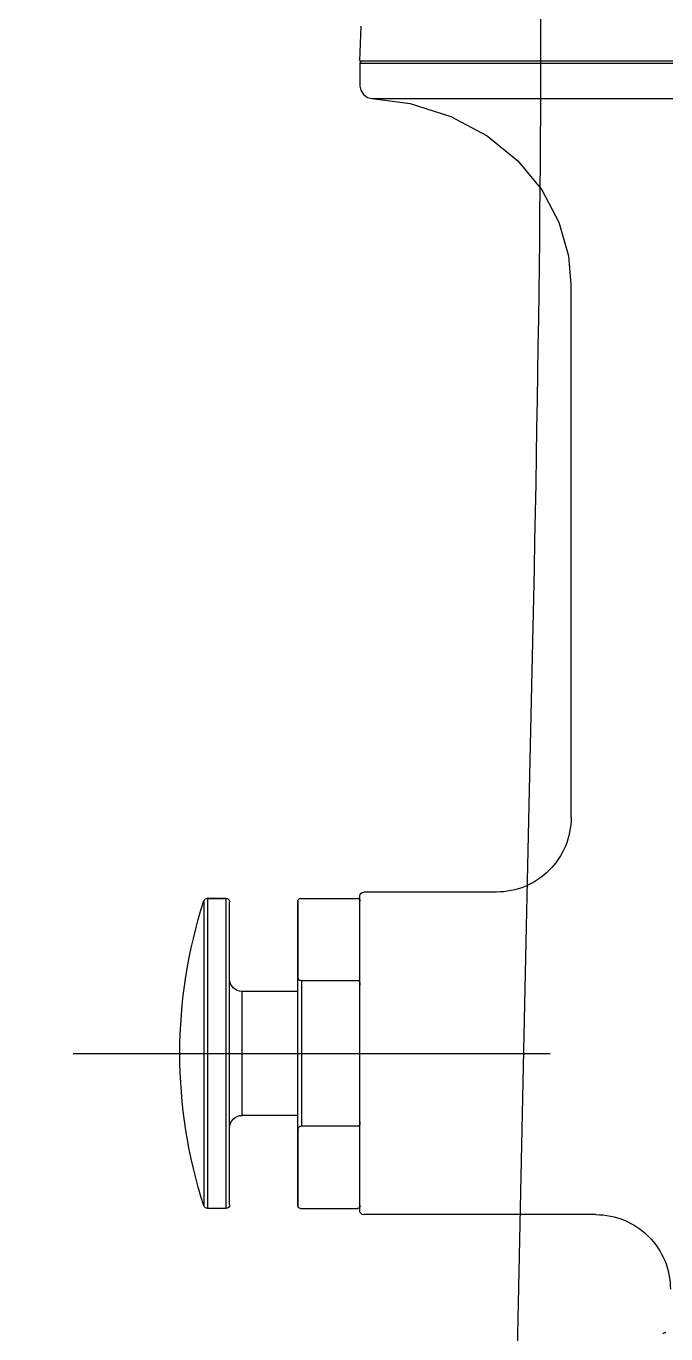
# Model space of a CAD drawing. Header units: millimetres. Extents: x 2213 to 82676, y 1050 to 28650.
# Drawn here: x 22485 to 22537.9, y 17236.8 to 17345 of the extents above; entities that cross this region are included whole.
import ezdxf

# ---------------------------------------------------------------- set-up
doc = ezdxf.new("R2010")
doc.units = ezdxf.units.MM
doc.header["$LTSCALE"] = 200
doc.linetypes.add('CENTERX2', pattern=[101.6, 63.5, -12.7, 12.7, -12.7])
doc.layers.add('A-FIX', color=5, linetype='Continuous')

# ---------------------------------------------------------------- blocks, each defined once
blk = doc.blocks.new('대변기 정면도')
at = {"linetype": 'Continuous'}
for p, q in [((15030.16, 31354.95), (15030.07, 31357.82)), ((15030.16, 31354.95), (14937.77, 31354.95)), ((14937.77, 31354.74), (15030.16, 31354.74)), ((15030.16, 31354.74), (15030.16, 31352.87)), ((15006.6, 31351.85), (14983.96, 31351.85)), ((15026.27, 31351.84), (15006.6, 31351.85)), ((15029.18, 31351.84), (15026.27, 31351.84)), ((15029.55, 31351.93), (15029.18, 31351.84)), ((15012.71, 31336.47), (15012.71, 31292.33)), ((15012.71, 31336.47), (15012.71, 31336.46)), ((15012.71, 31336.46), (15012.71, 31336.46)), ((15018.86, 31286.17), (15029.85, 31286.17)), ((15018.86, 31286.17), (15029.85, 31286.17)), ((15030.16, 31259.78), (15030.16, 31285.86)), ((15035.08, 31285.65), (15030.36, 31285.65)), ((15041.24, 31285.65), (15041.24, 31259.99)), ((15041.24, 31285.65), (15042.76, 31285.65)), ((15042.76, 31285.65), (15041.24, 31285.65)), ((15042.76, 31285.65), (15042.76, 31259.99)), ((15035.29, 31260.2), (15035.29, 31285.45)), ((15035.29, 31285.44), (15035.29, 31279.05)), ((15040.94, 31260.3), (15040.94, 31285.35)), ((15043.06, 31285.44), (15043.06, 31260.2)), ((15034.98, 31278.84), (15030.24, 31278.84)), ((15035.04, 31278.86), (15034.98, 31278.84)), ((15034.98, 31266.81), (15034.98, 31278.84)), ((15035.13, 31278.89), (15035.04, 31278.86)), ((15035.29, 31277.95), (15039.91, 31277.95)), ((15039.91, 31267.69), (15039.91, 31277.95)), ((15035.29, 31267.69), (15039.91, 31267.69)), ((15030.24, 31266.81), (15034.98, 31266.81)), ((15034.98, 31266.81), (15035.13, 31266.76)), ((15035.29, 31266.59), (15035.29, 31260.24)), ((15035.08, 31259.99), (15030.36, 31259.99)), ((15041.24, 31259.99), (15042.76, 31259.99)), ((15010.65, 31259.48), (15029.85, 31259.48)), ((15010.65, 31259.48), (15029.85, 31259.48))]:
    blk.add_line(p, q, dxfattribs=at)
at = {"linetype": 'CENTERX2', "ltscale": 100}
blk.add_line((15053.89, 31272.82), (15014.42, 31272.82), dxfattribs=at)
at = {"linetype": 'Continuous'}
for points in [[(15030.16, 31352.87), (15030.09, 31352.52), (15029.88, 31352.17), (15029.55, 31351.93)], [(15029.18, 31351.84), (15026.02, 31351.43), (15022.64, 31350.36), (15019.64, 31348.75), (15017.11, 31346.69), (15015.11, 31344.27), (15013.71, 31341.61), (15012.91, 31338.83), (15012.71, 31336.46)], [(15030.24, 31278.84), (15030.24, 31278.84), (15030.24, 31278.83), (15030.24, 31278.83), (15030.24, 31278.83), (15030.24, 31278.83), (15030.24, 31278.83), (15030.24, 31278.82), (15030.23, 31278.82), (15030.23, 31278.82), (15030.23, 31278.82), (15030.23, 31278.82), (15030.23, 31278.81), (15030.23, 31278.81), (15030.23, 31278.81), (15030.23, 31278.81), (15030.22, 31278.81), (15030.22, 31278.8), (15030.22, 31278.8), (15030.22, 31278.8), (15030.22, 31278.8), (15030.22, 31278.79), (15030.22, 31278.79), (15030.22, 31278.79), (15030.22, 31278.79), (15030.22, 31278.79), (15030.21, 31278.78), (15030.21, 31278.78), (15030.21, 31278.78), (15030.21, 31278.78), (15030.21, 31278.78), (15030.21, 31278.77), (15030.21, 31278.77), (15030.21, 31278.77), (15030.21, 31278.77), (15030.21, 31278.76), (15030.2, 31278.76), (15030.2, 31278.76), (15030.2, 31278.76), (15030.2, 31278.76), (15030.2, 31278.75), (15030.2, 31278.75), (15030.2, 31278.75), (15030.2, 31278.75), (15030.2, 31278.74), (15030.2, 31278.74), (15030.2, 31278.74), (15030.2, 31278.74), (15030.2, 31278.73), (15030.19, 31278.73), (15030.19, 31278.73), (15030.19, 31278.73), (15030.19, 31278.73), (15030.19, 31278.72), (15030.19, 31278.72), (15030.19, 31278.72), (15030.19, 31278.72), (15030.19, 31278.71), (15030.19, 31278.71), (15030.19, 31278.71), (15030.19, 31278.71), (15030.19, 31278.7), (15030.19, 31278.7), (15030.18, 31278.7), (15030.18, 31278.7), (15030.18, 31278.7), (15030.18, 31278.69), (15030.18, 31278.69), (15030.18, 31278.69), (15030.18, 31278.69), (15030.18, 31278.68), (15030.18, 31278.68), (15030.18, 31278.68), (15030.18, 31278.68), (15030.18, 31278.67), (15030.18, 31278.67), (15030.18, 31278.67), (15030.18, 31278.67), (15030.18, 31278.67), (15030.18, 31278.66), (15030.17, 31278.66), (15030.17, 31278.66), (15030.17, 31278.66), (15030.17, 31278.65), (15030.17, 31278.65), (15030.17, 31278.65), (15030.17, 31278.65), (15030.17, 31278.64), (15030.17, 31278.64), (15030.17, 31278.64), (15030.17, 31278.64), (15030.17, 31278.63), (15030.17, 31278.63), (15030.17, 31278.63), (15030.17, 31278.63), (15030.17, 31278.63), (15030.17, 31278.62), (15030.17, 31278.62), (15030.17, 31278.62), (15030.17, 31278.62), (15030.17, 31278.61), (15030.17, 31278.61), (15030.17, 31278.61), (15030.17, 31278.61), (15030.16, 31278.6), (15030.16, 31278.6), (15030.16, 31278.6), (15030.16, 31278.6), (15030.16, 31278.59), (15030.16, 31278.59), (15030.16, 31278.59), (15030.16, 31278.59), (15030.16, 31278.58), (15030.16, 31278.58), (15030.16, 31278.58), (15030.16, 31278.58), (15030.16, 31278.57), (15030.16, 31278.57), (15030.16, 31278.57), (15030.16, 31278.57), (15030.16, 31278.57), (15030.16, 31278.56), (15030.16, 31278.56), (15030.16, 31278.56), (15030.16, 31278.56), (15030.16, 31278.55), (15030.16, 31278.55), (15030.16, 31278.55), (15030.16, 31278.55), (15030.16, 31278.54), (15030.16, 31278.54), (15030.16, 31278.54), (15030.16, 31278.54), (15030.16, 31278.53), (15030.16, 31278.53), (15030.16, 31278.53), (15030.16, 31278.53), (15030.16, 31278.52), (15030.16, 31278.52), (15030.16, 31278.52), (15030.16, 31278.52), (15030.16, 31278.51), (15030.16, 31278.51), (15030.16, 31278.51), (15030.16, 31278.51), (15030.16, 31278.51), (15030.16, 31278.5), (15030.16, 31278.5), (15030.16, 31278.5), (15030.16, 31278.5), (15030.16, 31278.49), (15030.16, 31278.49), (15030.16, 31278.49), (15030.16, 31278.49), (15030.16, 31278.48), (15030.16, 31278.48), (15030.16, 31278.48), (15030.16, 31278.48), (15030.16, 31278.47), (15030.16, 31278.47)], [(15035.29, 31279.05), (15035.29, 31279.05), (15035.29, 31279.04), (15035.29, 31279.04), (15035.29, 31279.04), (15035.29, 31279.04), (15035.29, 31279.04), (15035.29, 31279.04), (15035.29, 31279.04), (15035.29, 31279.03), (15035.29, 31279.03), (15035.29, 31279.03), (15035.29, 31279.03), (15035.29, 31279.03), (15035.29, 31279.03), (15035.29, 31279.03), (15035.29, 31279.02), (15035.29, 31279.02), (15035.29, 31279.02), (15035.29, 31279.02), (15035.28, 31279.02), (15035.28, 31279.02), (15035.28, 31279.02), (15035.28, 31279.01), (15035.28, 31279.01), (15035.28, 31279.01), (15035.28, 31279.01), (15035.28, 31279.01), (15035.28, 31279.01), (15035.28, 31279.01), (15035.28, 31279), (15035.28, 31279), (15035.28, 31279), (15035.28, 31279), (15035.28, 31279), (15035.28, 31279), (15035.28, 31279), (15035.27, 31278.99), (15035.27, 31278.99), (15035.27, 31278.99), (15035.27, 31278.99), (15035.27, 31278.99), (15035.27, 31278.99), (15035.27, 31278.99), (15035.27, 31278.99), (15035.27, 31278.98), (15035.27, 31278.98), (15035.27, 31278.98), (15035.27, 31278.98), (15035.26, 31278.98), (15035.26, 31278.98), (15035.26, 31278.98), (15035.26, 31278.97), (15035.26, 31278.97), (15035.26, 31278.97), (15035.26, 31278.97), (15035.26, 31278.97), (15035.26, 31278.97), (15035.26, 31278.97), (15035.26, 31278.97), (15035.25, 31278.97), (15035.25, 31278.96), (15035.25, 31278.96), (15035.25, 31278.96), (15035.25, 31278.96), (15035.25, 31278.96), (15035.25, 31278.96), (15035.25, 31278.96), (15035.25, 31278.96), (15035.25, 31278.95), (15035.24, 31278.95), (15035.24, 31278.95), (15035.24, 31278.95), (15035.24, 31278.95), (15035.24, 31278.95), (15035.24, 31278.95), (15035.24, 31278.95), (15035.24, 31278.95), (15035.24, 31278.95), (15035.23, 31278.94), (15035.23, 31278.94), (15035.23, 31278.94), (15035.23, 31278.94), (15035.23, 31278.94), (15035.23, 31278.94), (15035.23, 31278.94), (15035.23, 31278.94), (15035.22, 31278.94), (15035.22, 31278.94), (15035.22, 31278.94), (15035.22, 31278.93), (15035.22, 31278.93), (15035.22, 31278.93), (15035.22, 31278.93), (15035.22, 31278.93), (15035.22, 31278.93), (15035.21, 31278.93), (15035.21, 31278.93), (15035.21, 31278.93), (15035.21, 31278.93), (15035.21, 31278.93), (15035.21, 31278.92), (15035.21, 31278.92), (15035.21, 31278.92), (15035.2, 31278.92), (15035.2, 31278.92), (15035.2, 31278.92), (15035.2, 31278.92), (15035.2, 31278.92), (15035.2, 31278.92), (15035.2, 31278.92), (15035.19, 31278.92), (15035.19, 31278.92), (15035.19, 31278.92), (15035.19, 31278.92), (15035.19, 31278.91), (15035.19, 31278.91), (15035.19, 31278.91), (15035.19, 31278.91), (15035.18, 31278.91), (15035.18, 31278.91), (15035.18, 31278.91), (15035.18, 31278.91), (15035.18, 31278.91), (15035.18, 31278.91), (15035.18, 31278.91), (15035.17, 31278.91), (15035.17, 31278.91), (15035.17, 31278.91), (15035.17, 31278.9), (15035.17, 31278.9), (15035.17, 31278.9), (15035.17, 31278.9), (15035.17, 31278.9), (15035.16, 31278.9), (15035.16, 31278.9), (15035.16, 31278.9), (15035.16, 31278.9), (15035.16, 31278.9), (15035.16, 31278.9), (15035.16, 31278.9), (15035.15, 31278.9), (15035.15, 31278.9), (15035.15, 31278.9), (15035.15, 31278.9), (15035.15, 31278.9), (15035.15, 31278.89), (15035.15, 31278.89), (15035.14, 31278.89), (15035.14, 31278.89), (15035.14, 31278.89), (15035.14, 31278.89), (15035.14, 31278.89), (15035.14, 31278.89), (15035.14, 31278.89), (15035.13, 31278.89), (15035.13, 31278.89), (15035.13, 31278.89), (15035.13, 31278.89), (15035.13, 31278.89)], [(15030.16, 31267.17), (15030.16, 31267.17), (15030.16, 31267.17), (15030.16, 31267.16), (15030.16, 31267.16), (15030.16, 31267.16), (15030.16, 31267.16), (15030.16, 31267.16), (15030.16, 31267.15), (15030.16, 31267.15), (15030.16, 31267.15), (15030.16, 31267.15), (15030.16, 31267.14), (15030.16, 31267.14), (15030.16, 31267.14), (15030.16, 31267.14), (15030.16, 31267.13), (15030.16, 31267.13), (15030.16, 31267.13), (15030.16, 31267.13), (15030.16, 31267.12), (15030.16, 31267.12), (15030.16, 31267.12), (15030.16, 31267.12), (15030.16, 31267.11), (15030.16, 31267.11), (15030.16, 31267.11), (15030.16, 31267.11), (15030.16, 31267.1), (15030.16, 31267.1), (15030.16, 31267.1), (15030.16, 31267.1), (15030.16, 31267.1), (15030.16, 31267.09), (15030.16, 31267.09), (15030.16, 31267.09), (15030.16, 31267.09), (15030.16, 31267.08), (15030.16, 31267.08), (15030.16, 31267.08), (15030.16, 31267.08), (15030.16, 31267.07), (15030.16, 31267.07), (15030.16, 31267.07), (15030.16, 31267.07), (15030.16, 31267.06), (15030.16, 31267.06), (15030.16, 31267.06), (15030.16, 31267.06), (15030.16, 31267.05), (15030.16, 31267.05), (15030.16, 31267.05), (15030.16, 31267.05), (15030.16, 31267.05), (15030.16, 31267.04), (15030.16, 31267.04), (15030.17, 31267.04), (15030.17, 31267.04), (15030.17, 31267.03), (15030.17, 31267.03), (15030.17, 31267.03), (15030.17, 31267.03), (15030.17, 31267.02), (15030.17, 31267.02), (15030.17, 31267.02), (15030.17, 31267.02), (15030.17, 31267.01), (15030.17, 31267.01), (15030.17, 31267.01), (15030.17, 31267.01), (15030.17, 31267), (15030.17, 31267), (15030.17, 31267), (15030.17, 31267), (15030.17, 31267), (15030.17, 31266.99), (15030.17, 31266.99), (15030.17, 31266.99), (15030.17, 31266.99), (15030.17, 31266.98), (15030.18, 31266.98), (15030.18, 31266.98), (15030.18, 31266.98), (15030.18, 31266.97), (15030.18, 31266.97), (15030.18, 31266.97), (15030.18, 31266.97), (15030.18, 31266.96), (15030.18, 31266.96), (15030.18, 31266.96), (15030.18, 31266.96), (15030.18, 31266.96), (15030.18, 31266.95), (15030.18, 31266.95), (15030.18, 31266.95), (15030.18, 31266.95), (15030.18, 31266.94), (15030.19, 31266.94), (15030.19, 31266.94), (15030.19, 31266.94), (15030.19, 31266.93), (15030.19, 31266.93), (15030.19, 31266.93), (15030.19, 31266.93), (15030.19, 31266.93), (15030.19, 31266.92), (15030.19, 31266.92), (15030.19, 31266.92), (15030.19, 31266.92), (15030.19, 31266.91), (15030.19, 31266.91), (15030.2, 31266.91), (15030.2, 31266.91), (15030.2, 31266.9), (15030.2, 31266.9), (15030.2, 31266.9), (15030.2, 31266.9), (15030.2, 31266.9), (15030.2, 31266.89), (15030.2, 31266.89), (15030.2, 31266.89), (15030.2, 31266.89), (15030.2, 31266.88), (15030.2, 31266.88), (15030.21, 31266.88), (15030.21, 31266.88), (15030.21, 31266.88), (15030.21, 31266.87), (15030.21, 31266.87), (15030.21, 31266.87), (15030.21, 31266.87), (15030.21, 31266.86), (15030.21, 31266.86), (15030.21, 31266.86), (15030.22, 31266.86), (15030.22, 31266.86), (15030.22, 31266.85), (15030.22, 31266.85), (15030.22, 31266.85), (15030.22, 31266.85), (15030.22, 31266.84), (15030.22, 31266.84), (15030.22, 31266.84), (15030.22, 31266.84), (15030.23, 31266.84), (15030.23, 31266.83), (15030.23, 31266.83), (15030.23, 31266.83), (15030.23, 31266.83), (15030.23, 31266.83), (15030.23, 31266.82), (15030.23, 31266.82), (15030.24, 31266.82), (15030.24, 31266.82), (15030.24, 31266.82), (15030.24, 31266.81), (15030.24, 31266.81), (15030.24, 31266.81), (15030.24, 31266.81), (15030.24, 31266.81)], [(15035.13, 31266.76), (15035.13, 31266.76), (15035.13, 31266.76), (15035.13, 31266.75), (15035.13, 31266.75), (15035.14, 31266.75), (15035.14, 31266.75), (15035.14, 31266.75), (15035.14, 31266.75), (15035.14, 31266.75), (15035.14, 31266.75), (15035.14, 31266.75), (15035.15, 31266.75), (15035.15, 31266.75), (15035.15, 31266.75), (15035.15, 31266.75), (15035.15, 31266.75), (15035.15, 31266.75), (15035.15, 31266.75), (15035.16, 31266.75), (15035.16, 31266.75), (15035.16, 31266.75), (15035.16, 31266.75), (15035.16, 31266.75), (15035.16, 31266.74), (15035.16, 31266.74), (15035.17, 31266.74), (15035.17, 31266.74), (15035.17, 31266.74), (15035.17, 31266.74), (15035.17, 31266.74), (15035.17, 31266.74), (15035.17, 31266.74), (15035.17, 31266.74), (15035.18, 31266.74), (15035.18, 31266.74), (15035.18, 31266.74), (15035.18, 31266.74), (15035.18, 31266.74), (15035.18, 31266.73), (15035.18, 31266.73), (15035.18, 31266.73), (15035.19, 31266.73), (15035.19, 31266.73), (15035.19, 31266.73), (15035.19, 31266.73), (15035.19, 31266.73), (15035.19, 31266.73), (15035.19, 31266.73), (15035.2, 31266.73), (15035.2, 31266.73), (15035.2, 31266.72), (15035.2, 31266.72), (15035.2, 31266.72), (15035.2, 31266.72), (15035.2, 31266.72), (15035.2, 31266.72), (15035.21, 31266.72), (15035.21, 31266.72), (15035.21, 31266.72), (15035.21, 31266.72), (15035.21, 31266.72), (15035.21, 31266.72), (15035.21, 31266.71), (15035.21, 31266.71), (15035.22, 31266.71), (15035.22, 31266.71), (15035.22, 31266.71), (15035.22, 31266.71), (15035.22, 31266.71), (15035.22, 31266.71), (15035.22, 31266.71), (15035.22, 31266.71), (15035.23, 31266.7), (15035.23, 31266.7), (15035.23, 31266.7), (15035.23, 31266.7), (15035.23, 31266.7), (15035.23, 31266.7), (15035.23, 31266.7), (15035.23, 31266.7), (15035.24, 31266.7), (15035.24, 31266.69), (15035.24, 31266.69), (15035.24, 31266.69), (15035.24, 31266.69), (15035.24, 31266.69), (15035.24, 31266.69), (15035.24, 31266.69), (15035.24, 31266.69), (15035.25, 31266.69), (15035.25, 31266.68), (15035.25, 31266.68), (15035.25, 31266.68), (15035.25, 31266.68), (15035.25, 31266.68), (15035.25, 31266.68), (15035.25, 31266.68), (15035.25, 31266.68), (15035.25, 31266.68), (15035.26, 31266.67), (15035.26, 31266.67), (15035.26, 31266.67), (15035.26, 31266.67), (15035.26, 31266.67), (15035.26, 31266.67), (15035.26, 31266.67), (15035.26, 31266.67), (15035.26, 31266.66), (15035.26, 31266.66), (15035.27, 31266.66), (15035.27, 31266.66), (15035.27, 31266.66), (15035.27, 31266.66), (15035.27, 31266.66), (15035.27, 31266.66), (15035.27, 31266.65), (15035.27, 31266.65), (15035.27, 31266.65), (15035.27, 31266.65), (15035.27, 31266.65), (15035.27, 31266.65), (15035.28, 31266.65), (15035.28, 31266.65), (15035.28, 31266.64), (15035.28, 31266.64), (15035.28, 31266.64), (15035.28, 31266.64), (15035.28, 31266.64), (15035.28, 31266.64), (15035.28, 31266.64), (15035.28, 31266.63), (15035.28, 31266.63), (15035.28, 31266.63), (15035.28, 31266.63), (15035.28, 31266.63), (15035.28, 31266.63), (15035.28, 31266.63), (15035.28, 31266.62), (15035.28, 31266.62), (15035.29, 31266.62), (15035.29, 31266.62), (15035.29, 31266.62), (15035.29, 31266.62), (15035.29, 31266.62), (15035.29, 31266.61), (15035.29, 31266.61), (15035.29, 31266.61), (15035.29, 31266.61), (15035.29, 31266.61), (15035.29, 31266.61), (15035.29, 31266.61), (15035.29, 31266.6), (15035.29, 31266.6), (15035.29, 31266.6), (15035.29, 31266.6), (15035.29, 31266.6), (15035.29, 31266.6), (15035.29, 31266.6), (15035.29, 31266.59)]]:
    blk.add_lwpolyline(points, dxfattribs=at)
for centre, radius, start, end in [((15029.95, 31354.74), 0.205, 0, 90), ((15018.86, 31292.33), 6.16, 179.9995, 270.0002), ((15029.85, 31285.86), 0.308, 0, 90), ((15030.36, 31285.45), 0.205, 90, 180), ((15035.08, 31285.45), 0.205, 0, 90), ((15041.24, 31285.35), 0.308, 90, 180), ((15042.76, 31285.35), 0.308, 17.8678, 90), ((15003.92, 31272.82), 41.13, 342.1322, 17.8678), ((15039.91, 31278.98), 1.03, 270, 0), ((15039.91, 31266.66), 1.03, 0, 90), ((15029.85, 31259.78), 0.308, 270, 0), ((15030.36, 31260.2), 0.205, 180, 270), ((15035.08, 31260.2), 0.205, 270, 0), ((15041.24, 31260.3), 0.308, 180, 270), ((15042.76, 31260.3), 0.308, 270, 342.1322), ((15010.65, 31253.32), 6.16, 89.9994, 180.0007), ((15004.86, 31249.42), 0.308, 39.0021, 90)]:
    blk.add_arc(centre, radius, start, end, dxfattribs=at)
blk.add_open_spline([(15015.75, 31384.13), (15017.21, 31415.55), (15027.06, 31432.05), (15044.79, 31446.66), (15066.13, 31451.14), (15106.99, 31451.94), (15139.72, 31437.3), (15175.26, 31387.49), (15215.76, 31289.08), (15239.24, 31212.88), (15247.85, 31177.64), (15231.31, 31134.76), (15231.31, 31117.39), (15149.7, 31027.1), (15067.16, 31025.9), (15043.4, 31026.79), (15024.03, 31048.39), (15018.22, 31067.94), (15018.28, 31243.54), (15014.28, 31352.71), (15015.75, 31384.13)], degree=3)

msp = doc.modelspace()

# ---------------------------------------------------------------- block references
at = {"layer": 'A-FIX', "xscale": -1}
msp.add_blockref('대변기 정면도', (37542.8, -14012.8), dxfattribs=at)

doc.saveas('drawing.dxf')
